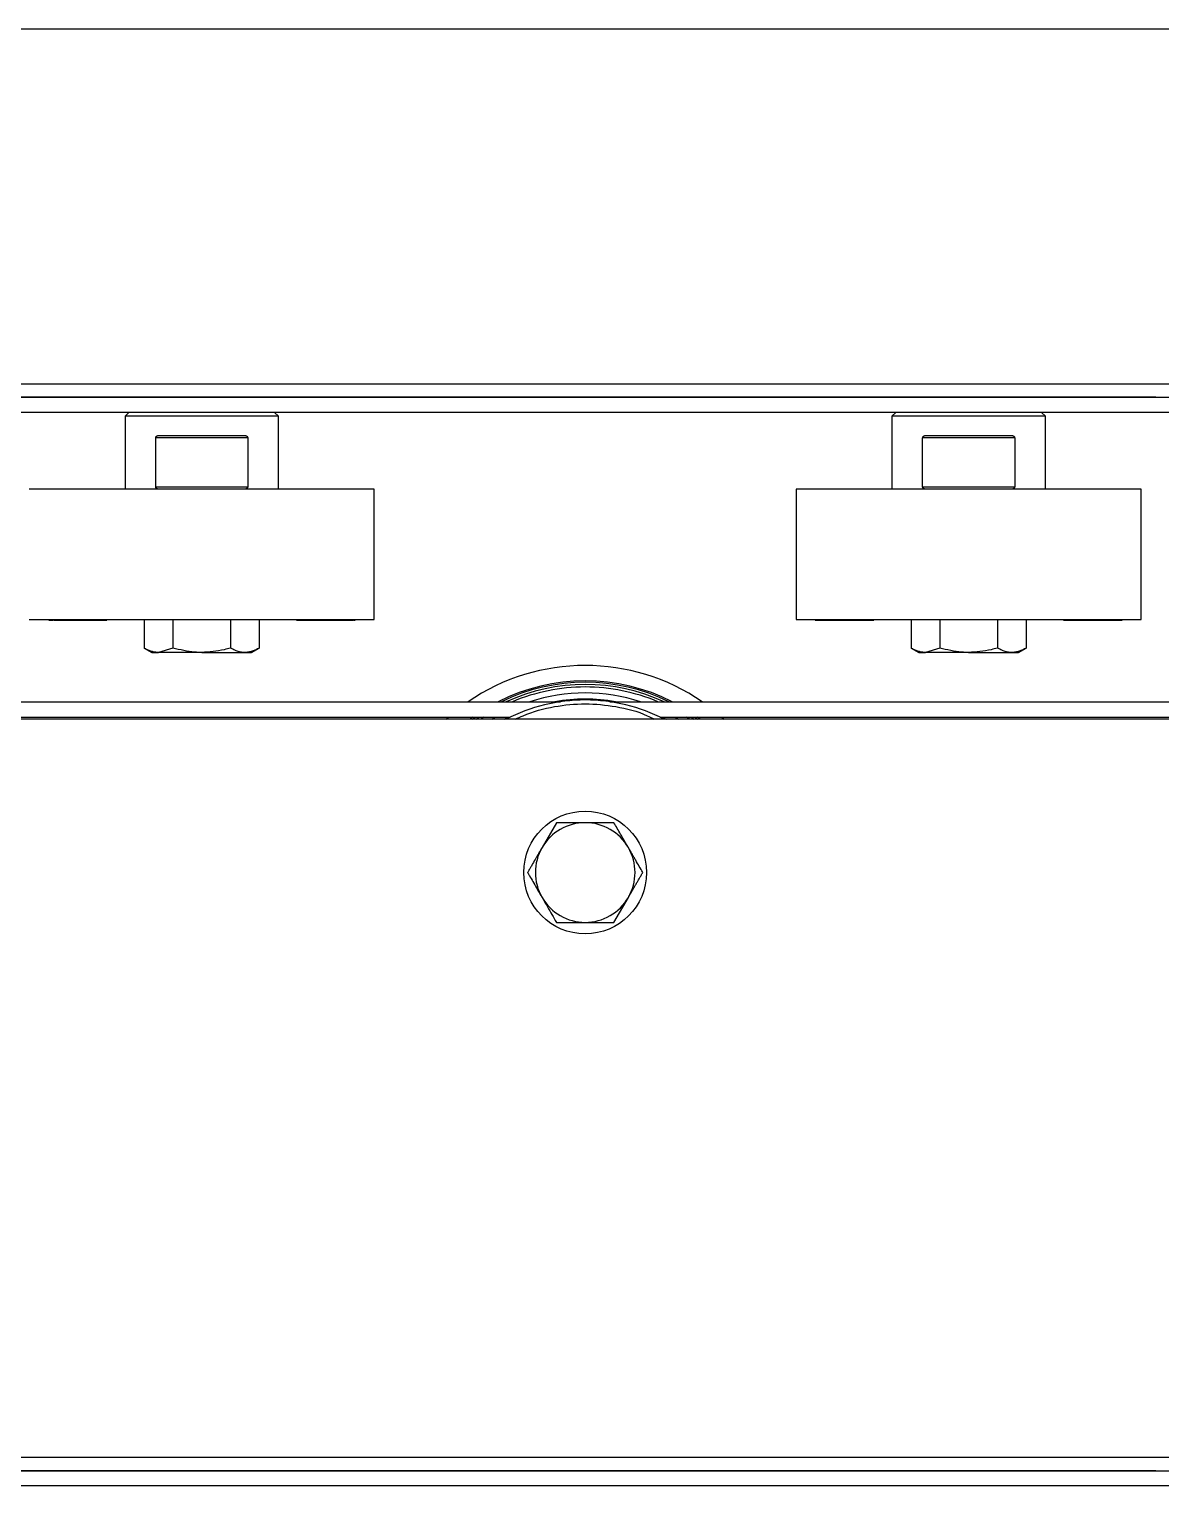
# Model space of a CAD drawing. Header units: millimetres. Extents: x 15 to 415, y 5 to 292.
# Drawn here: x 278.28 to 285.66, y 118.09 to 127.59 of the extents above; entities that cross this region are included whole.
import ezdxf

# ---------------------------------------------------------------- set-up
doc = ezdxf.new("R2010")
doc.units = ezdxf.units.MM
doc.linetypes.add('CENTERX2', pattern=[20.32, 12.7, -2.54, 2.54, -2.54])

msp = doc.modelspace()

# ---------------------------------------------------------------- linework, layer by layer
at = {"color": 7, "linetype": 'Continuous', "lineweight": 25}
for p, q in [((314.90737, 127.58944), (268.90737, 127.58944)), ((314.90737, 125.08944), (268.90737, 125.08944)), ((278.93237, 125.08944), (278.90737, 125.06444)), ((278.90737, 125.06444), (278.90737, 124.58944)), ((279.40737, 125.06444), (278.90737, 125.06444)), ((279.90737, 125.06444), (279.40737, 125.06444)), ((279.90737, 125.06444), (279.88237, 125.08944)), ((279.90737, 124.58944), (279.90737, 125.06444)), ((283.93237, 125.08944), (283.90737, 125.06444)), ((283.90737, 125.06444), (283.90737, 124.58944)), ((284.40737, 125.06444), (283.90737, 125.06444)), ((284.90737, 125.06444), (284.40737, 125.06444)), ((284.90737, 125.06444), (284.88237, 125.08944)), ((284.90737, 124.58944), (284.90737, 125.06444)), ((279.12848, 124.93944), (279.68625, 124.93944)), ((284.12848, 124.93944), (284.68625, 124.93944)), ((279.10737, 124.60444), (279.10737, 124.92444)), ((279.70737, 124.92444), (279.10737, 124.92444)), ((279.70737, 124.92444), (279.70737, 124.60444)), ((284.10737, 124.60444), (284.10737, 124.92444)), ((284.70737, 124.92444), (284.10737, 124.92444)), ((284.70737, 124.92444), (284.70737, 124.60444)), ((279.6002, 124.58944), (278.28237, 124.58944)), ((279.10737, 124.60444), (279.70737, 124.60444)), ((280.53237, 124.58944), (279.6002, 124.58944)), ((280.53237, 123.73944), (280.53237, 124.58944)), ((283.28237, 124.58944), (283.28237, 123.73944)), ((284.6002, 124.58944), (283.28237, 124.58944)), ((284.10737, 124.60444), (284.70737, 124.60444)), ((285.53237, 124.58944), (284.6002, 124.58944)), ((285.53237, 123.73944), (285.53237, 124.58944)), ((278.28237, 123.73944), (279.6002, 123.73944)), ((278.40758, 123.73944), (278.40758, 123.73444)), ((278.40801, 123.73444), (278.40801, 123.73944)), ((278.40801, 123.73444), (278.40872, 123.73444)), ((278.40918, 123.73944), (278.40918, 123.73444)), ((278.4107, 123.73444), (278.4107, 123.73944)), ((278.41693, 123.73444), (278.43462, 123.73444)), ((278.44106, 123.73444), (278.442, 123.73444)), ((278.442, 123.73444), (278.442, 123.73944)), ((278.442, 123.73444), (278.45236, 123.73444)), ((278.45236, 123.73444), (278.45236, 123.73944)), ((278.45236, 123.73444), (278.47266, 123.73444)), ((278.47266, 123.73444), (278.47266, 123.73944)), ((278.47266, 123.73444), (278.48851, 123.73444)), ((278.48857, 123.73444), (278.48857, 123.73944)), ((278.48857, 123.73444), (278.48974, 123.73444)), ((278.48974, 123.73944), (278.48974, 123.73444)), ((278.48974, 123.73444), (278.49985, 123.73444)), ((278.49985, 123.73444), (278.49985, 123.73944)), ((278.51868, 123.73444), (278.51868, 123.73944)), ((278.51868, 123.73444), (278.52386, 123.73444)), ((278.52386, 123.73444), (278.52386, 123.73944)), ((278.52386, 123.73444), (278.53686, 123.73444)), ((278.53891, 123.73444), (278.53891, 123.73944)), ((278.53891, 123.73444), (278.54579, 123.73444)), ((278.54579, 123.73444), (278.54579, 123.73944)), ((278.54579, 123.73444), (278.54771, 123.73444)), ((278.55975, 123.73444), (278.55975, 123.73944)), ((278.55975, 123.73444), (278.56661, 123.73444)), ((278.56661, 123.73444), (278.56661, 123.73944)), ((278.58043, 123.73444), (278.58043, 123.73944)), ((278.58043, 123.73444), (278.58302, 123.73444)), ((278.58343, 123.73444), (278.58343, 123.73944)), ((278.58343, 123.73444), (278.60729, 123.73444)), ((278.60729, 123.73444), (278.60729, 123.73944)), ((278.60936, 123.73944), (278.60936, 123.73444)), ((278.62928, 123.73444), (278.62928, 123.73944)), ((278.63209, 123.73444), (278.63209, 123.73944)), ((278.63209, 123.73444), (278.63473, 123.73444)), ((278.64054, 123.73444), (278.64054, 123.73944)), ((278.64054, 123.73444), (278.65669, 123.73444)), ((278.65669, 123.73444), (278.65669, 123.73944)), ((278.67848, 123.73444), (278.67848, 123.73944)), ((278.68132, 123.73444), (278.68132, 123.73944)), ((278.68132, 123.73444), (278.68276, 123.73444)), ((278.68276, 123.73444), (278.68276, 123.73944)), ((278.68276, 123.73444), (278.69587, 123.73444)), ((278.69587, 123.73444), (278.69587, 123.73944)), ((278.69587, 123.73444), (278.71271, 123.73444)), ((278.71271, 123.73444), (278.71271, 123.73944)), ((278.71271, 123.73444), (278.72573, 123.73444)), ((278.72573, 123.73444), (278.72573, 123.73944)), ((278.72573, 123.73444), (278.78292, 123.73444)), ((278.78292, 123.73444), (278.78292, 123.73944)), ((278.78533, 123.73444), (278.78533, 123.73944)), ((279.03209, 123.73944), (279.03209, 123.55347)), ((279.21973, 123.73944), (279.21973, 123.55347)), ((279.595, 123.73944), (279.595, 123.55347)), ((279.6002, 123.73944), (280.53237, 123.73944)), ((279.78264, 123.73944), (279.78264, 123.55347)), ((280.02761, 123.73444), (280.02761, 123.73944)), ((280.03, 123.73444), (280.03, 123.73944)), ((280.03, 123.73444), (280.06065, 123.73444)), ((280.06065, 123.73944), (280.06065, 123.73444)), ((280.06065, 123.73444), (280.07382, 123.73444)), ((280.07382, 123.73444), (280.07382, 123.73944)), ((280.08413, 123.73444), (280.08413, 123.73944)), ((280.08992, 123.73444), (280.08992, 123.73944)), ((280.08992, 123.73444), (280.10156, 123.73444)), ((280.10156, 123.73444), (280.10156, 123.73944)), ((280.10156, 123.73444), (280.11635, 123.73444)), ((280.11635, 123.73444), (280.11635, 123.73944)), ((280.11635, 123.73444), (280.128, 123.73444)), ((280.128, 123.73944), (280.128, 123.73444)), ((280.128, 123.73444), (280.14168, 123.73444)), ((280.14587, 123.73444), (280.14587, 123.73944)), ((280.14587, 123.73444), (280.16031, 123.73444)), ((280.16031, 123.73444), (280.16031, 123.73944)), ((280.17571, 123.73444), (280.17571, 123.73944)), ((280.17571, 123.73444), (280.18465, 123.73444)), ((280.18465, 123.73444), (280.18465, 123.73944)), ((280.18465, 123.73444), (280.19327, 123.73444)), ((280.19327, 123.73444), (280.19327, 123.73944)), ((280.19327, 123.73444), (280.20222, 123.73444)), ((280.20222, 123.73444), (280.20222, 123.73944)), ((280.20222, 123.73444), (280.21086, 123.73444)), ((280.21086, 123.73444), (280.21086, 123.73944)), ((280.21086, 123.73444), (280.21978, 123.73444)), ((280.21978, 123.73444), (280.21978, 123.73944)), ((280.21978, 123.73444), (280.22927, 123.73444)), ((280.22927, 123.73444), (280.22927, 123.73944)), ((280.22927, 123.73444), (280.23689, 123.73444)), ((280.23689, 123.73444), (280.23689, 123.73944)), ((280.23689, 123.73444), (280.24032, 123.73444)), ((280.24032, 123.73444), (280.24032, 123.73944)), ((280.24032, 123.73444), (280.24628, 123.73444)), ((280.25788, 123.73444), (280.26282, 123.73444)), ((280.26174, 123.73444), (280.26174, 123.73944)), ((280.28058, 123.73444), (280.28658, 123.73444)), ((280.28898, 123.73944), (280.28898, 123.73444)), ((280.28908, 123.73444), (280.28908, 123.73944)), ((280.28908, 123.73444), (280.32815, 123.73444)), ((280.32815, 123.73444), (280.32815, 123.73944)), ((280.33893, 123.73944), (280.33893, 123.73444)), ((280.33893, 123.73444), (280.36562, 123.73444)), ((280.36562, 123.73444), (280.36562, 123.73944)), ((280.36687, 123.73444), (280.37695, 123.73444)), ((280.37695, 123.73444), (280.37695, 123.73944)), ((280.37695, 123.73444), (280.38741, 123.73444)), ((280.38741, 123.73444), (280.38741, 123.73944)), ((280.39057, 123.73444), (280.39502, 123.73444)), ((280.39502, 123.73944), (280.39502, 123.73444)), ((280.3978, 123.73444), (280.3978, 123.73944)), ((280.39803, 123.73444), (280.4, 123.73444)), ((280.4, 123.73944), (280.4, 123.73444)), ((280.4021, 123.73444), (280.4021, 123.73944)), ((280.40302, 123.73444), (280.40716, 123.73444)), ((280.40716, 123.73944), (280.40716, 123.73444)), ((283.28237, 123.73944), (284.6002, 123.73944)), ((283.40758, 123.73944), (283.40758, 123.73444)), ((283.40801, 123.73444), (283.40801, 123.73944)), ((283.40801, 123.73444), (283.40872, 123.73444)), ((283.40918, 123.73944), (283.40918, 123.73444)), ((283.4107, 123.73444), (283.4107, 123.73944)), ((283.41693, 123.73444), (283.43462, 123.73444)), ((283.44106, 123.73444), (283.442, 123.73444)), ((283.442, 123.73444), (283.442, 123.73944)), ((283.442, 123.73444), (283.45236, 123.73444)), ((283.45236, 123.73444), (283.45236, 123.73944)), ((283.45236, 123.73444), (283.47266, 123.73444)), ((283.47266, 123.73444), (283.47266, 123.73944)), ((283.47266, 123.73444), (283.48851, 123.73444)), ((283.48857, 123.73444), (283.48857, 123.73944)), ((283.48857, 123.73444), (283.48974, 123.73444)), ((283.48974, 123.73944), (283.48974, 123.73444)), ((283.48974, 123.73444), (283.49985, 123.73444)), ((283.49985, 123.73444), (283.49985, 123.73944)), ((283.51868, 123.73444), (283.51868, 123.73944)), ((283.51868, 123.73444), (283.52386, 123.73444)), ((283.52386, 123.73444), (283.52386, 123.73944)), ((283.52386, 123.73444), (283.53686, 123.73444)), ((283.53891, 123.73444), (283.53891, 123.73944)), ((283.53891, 123.73444), (283.54579, 123.73444)), ((283.54579, 123.73444), (283.54579, 123.73944)), ((283.54579, 123.73444), (283.54771, 123.73444)), ((283.55975, 123.73444), (283.55975, 123.73944)), ((283.55975, 123.73444), (283.56661, 123.73444)), ((283.56661, 123.73444), (283.56661, 123.73944)), ((283.58043, 123.73444), (283.58043, 123.73944)), ((283.58043, 123.73444), (283.58302, 123.73444)), ((283.58343, 123.73444), (283.58343, 123.73944)), ((283.58343, 123.73444), (283.60729, 123.73444)), ((283.60729, 123.73444), (283.60729, 123.73944)), ((283.60936, 123.73944), (283.60936, 123.73444)), ((283.62928, 123.73444), (283.62928, 123.73944)), ((283.63209, 123.73444), (283.63209, 123.73944)), ((283.63209, 123.73444), (283.63473, 123.73444)), ((283.64054, 123.73444), (283.64054, 123.73944)), ((283.64054, 123.73444), (283.65669, 123.73444)), ((283.65669, 123.73444), (283.65669, 123.73944)), ((283.67848, 123.73444), (283.67848, 123.73944)), ((283.68132, 123.73444), (283.68132, 123.73944)), ((283.68132, 123.73444), (283.68276, 123.73444)), ((283.68276, 123.73444), (283.68276, 123.73944)), ((283.68276, 123.73444), (283.69587, 123.73444)), ((283.69587, 123.73444), (283.69587, 123.73944)), ((283.69587, 123.73444), (283.71271, 123.73444)), ((283.71271, 123.73444), (283.71271, 123.73944)), ((283.71271, 123.73444), (283.72573, 123.73444)), ((283.72573, 123.73444), (283.72573, 123.73944)), ((283.72573, 123.73444), (283.78292, 123.73444)), ((283.78292, 123.73444), (283.78292, 123.73944)), ((283.78533, 123.73444), (283.78533, 123.73944)), ((284.03209, 123.73944), (284.03209, 123.55347)), ((284.21973, 123.73944), (284.21973, 123.55347)), ((284.595, 123.73944), (284.595, 123.55347)), ((284.6002, 123.73944), (285.53237, 123.73944)), ((284.78264, 123.73944), (284.78264, 123.55347)), ((285.02761, 123.73444), (285.02761, 123.73944)), ((285.03, 123.73444), (285.03, 123.73944)), ((285.03, 123.73444), (285.06065, 123.73444)), ((285.06065, 123.73944), (285.06065, 123.73444)), ((285.06065, 123.73444), (285.07382, 123.73444)), ((285.07382, 123.73444), (285.07382, 123.73944)), ((285.08413, 123.73444), (285.08413, 123.73944)), ((285.08992, 123.73444), (285.08992, 123.73944)), ((285.08992, 123.73444), (285.10156, 123.73444)), ((285.10156, 123.73444), (285.10156, 123.73944)), ((285.10156, 123.73444), (285.11635, 123.73444)), ((285.11635, 123.73444), (285.11635, 123.73944)), ((285.11635, 123.73444), (285.128, 123.73444)), ((285.128, 123.73944), (285.128, 123.73444)), ((285.128, 123.73444), (285.14168, 123.73444)), ((285.14587, 123.73444), (285.14587, 123.73944)), ((285.14587, 123.73444), (285.16031, 123.73444)), ((285.16031, 123.73444), (285.16031, 123.73944)), ((285.17571, 123.73444), (285.17571, 123.73944)), ((285.17571, 123.73444), (285.18465, 123.73444)), ((285.18465, 123.73444), (285.18465, 123.73944)), ((285.18465, 123.73444), (285.19327, 123.73444)), ((285.19327, 123.73444), (285.19327, 123.73944)), ((285.19327, 123.73444), (285.20222, 123.73444)), ((285.20222, 123.73444), (285.20222, 123.73944)), ((285.20222, 123.73444), (285.21086, 123.73444)), ((285.21086, 123.73444), (285.21086, 123.73944)), ((285.21086, 123.73444), (285.21978, 123.73444)), ((285.21978, 123.73444), (285.21978, 123.73944)), ((285.21978, 123.73444), (285.22927, 123.73444)), ((285.22927, 123.73444), (285.22927, 123.73944)), ((285.22927, 123.73444), (285.23689, 123.73444)), ((285.23689, 123.73444), (285.23689, 123.73944)), ((285.23689, 123.73444), (285.24032, 123.73444)), ((285.24032, 123.73444), (285.24032, 123.73944)), ((285.24032, 123.73444), (285.24628, 123.73444)), ((285.25788, 123.73444), (285.26282, 123.73444)), ((285.26174, 123.73444), (285.26174, 123.73944)), ((285.28058, 123.73444), (285.28658, 123.73444)), ((285.28898, 123.73944), (285.28898, 123.73444)), ((285.28908, 123.73444), (285.28908, 123.73944)), ((285.28908, 123.73444), (285.32815, 123.73444)), ((285.32815, 123.73444), (285.32815, 123.73944)), ((285.33893, 123.73944), (285.33893, 123.73444)), ((285.33893, 123.73444), (285.36562, 123.73444)), ((285.36562, 123.73444), (285.36562, 123.73944)), ((285.36687, 123.73444), (285.37695, 123.73444)), ((285.37695, 123.73444), (285.37695, 123.73944)), ((285.37695, 123.73444), (285.38741, 123.73444)), ((285.38741, 123.73444), (285.38741, 123.73944)), ((285.39057, 123.73444), (285.39502, 123.73444)), ((285.39502, 123.73944), (285.39502, 123.73444)), ((285.3978, 123.73444), (285.3978, 123.73944)), ((285.39803, 123.73444), (285.4, 123.73444)), ((285.4, 123.73944), (285.4, 123.73444)), ((285.4021, 123.73444), (285.4021, 123.73944)), ((285.40302, 123.73444), (285.40716, 123.73444)), ((285.40716, 123.73944), (285.40716, 123.73444)), ((279.03209, 123.55347), (279.08237, 123.52444)), ((279.08237, 123.52444), (279.12591, 123.52444)), ((279.21973, 123.55347), (279.12591, 123.52444)), ((279.40737, 123.52444), (279.12591, 123.52444)), ((279.40737, 123.52444), (279.68882, 123.52444)), ((279.68882, 123.52444), (279.73237, 123.52444)), ((279.73237, 123.52444), (279.78264, 123.55347)), ((284.03209, 123.55347), (284.08237, 123.52444)), ((284.08237, 123.52444), (284.12591, 123.52444)), ((284.21973, 123.55347), (284.12591, 123.52444)), ((284.40737, 123.52444), (284.12591, 123.52444)), ((284.40737, 123.52444), (284.68882, 123.52444)), ((284.68882, 123.52444), (284.73237, 123.52444)), ((284.73237, 123.52444), (284.78264, 123.55347)), ((272.06781, 123.20294), (281.74692, 123.20294)), ((282.06781, 123.20294), (291.74692, 123.20294)), ((314.90737, 123.08944), (268.90737, 123.08944)), ((272.39567, 123.10294), (281.41906, 123.10294)), ((281.00045, 123.08944), (281.01556, 123.10294)), ((281.17571, 123.10294), (281.15737, 123.08944)), ((281.19725, 123.08944), (281.21665, 123.10294)), ((281.24637, 123.10294), (281.22612, 123.08944)), ((282.39567, 123.10294), (291.41906, 123.10294)), ((282.58861, 123.08944), (282.56836, 123.10294)), ((282.59808, 123.10294), (282.61748, 123.08944)), ((282.65737, 123.08944), (282.63902, 123.10294)), ((282.79917, 123.10294), (282.81428, 123.08944)), ((281.71973, 122.41444), (281.62591, 122.25194)), ((282.095, 121.76444), (282.18882, 121.92694)), ((314.5942, 118.08944), (269.22054, 118.08944))]:
    msp.add_line(p, q, dxfattribs=at)
at = {"color": 8, "linetype": 'Continuous', "lineweight": 25}
for p, q in [((268.90737, 125.27627), (314.90737, 125.27627)), ((281.17366, 123.08944), (281.19243, 123.10294)), ((281.29868, 123.08944), (281.32143, 123.10294)), ((281.37941, 123.08944), (281.40581, 123.10294)), ((282.40892, 123.10294), (282.43532, 123.08944)), ((282.4933, 123.10294), (282.51605, 123.08944)), ((282.62231, 123.10294), (282.64107, 123.08944)), ((268.90737, 118.27627), (314.90737, 118.27627))]:
    msp.add_line(p, q, dxfattribs=at)
at = {"color": 7, "linetype": 'CENTERX2'}
for p, q in [((366.90737, 125.18844), (216.90737, 125.18844)), ((216.90737, 125.18844), (366.90737, 125.18844)), ((216.90737, 118.18844), (366.90737, 118.18844)), ((366.90737, 118.18844), (216.90737, 118.18844))]:
    msp.add_line(p, q, dxfattribs=at)
at = {"color": 7, "linetype": 'Continuous', "lineweight": 25}
msp.add_circle((281.90737, 122.08944), 0.4, dxfattribs=at)
for radius, start, end in [(1.35, 55.569721, 124.430279), (1.25, 62.973947, 117.026053), (1.22649, 65.213844, 114.786156), (1.21, 90, 113.037645), (1.21, 66.962355, 90), (1.125, 90, 117.266044), (1.125, 62.733956, 90), (0.325, 90, 150), (0.325, 30, 90), (0.325, 150, 210), (0.325, 330, 30), (0.325, 210, 270), (0.325, 270, 330)]:
    msp.add_arc((281.90737, 122.08944), radius, start, end, dxfattribs=at)
at = {"color": 8, "linetype": 'Continuous', "lineweight": 25}
for radius, start, end in [(1.24029, 63.866951, 116.133049), (1.17068, 72.018173, 107.981827), (1.13081, 79.961409, 100.038591)]:
    msp.add_arc((281.90737, 122.08944), radius, start, end, dxfattribs=at)
at = {"color": 7, "linetype": 'Continuous', "lineweight": 25}
for points, knots in [([(279.10737, 124.92444), (279.10749, 124.92566), (279.10772, 124.92809), (279.10966, 124.93174), (279.11251, 124.93466), (279.11605, 124.93684), (279.11979, 124.93831), (279.12396, 124.93927), (279.12697, 124.93938), (279.12848, 124.93944)], [0, 0, 0, 0, 0.1111644, 0.2215578, 0.3911796, 0.5273291, 0.6670699, 0.832159, 1, 1, 1, 1]), ([(279.68625, 124.93944), (279.68832, 124.93933), (279.69254, 124.93911), (279.69812, 124.93725), (279.70209, 124.93473), (279.70451, 124.93227), (279.70611, 124.92991), (279.70718, 124.92721), (279.70731, 124.92526), (279.70737, 124.92444)], [0, 0, 0, 0, 0.22945028, 0.46668496, 0.64308859, 0.73102505, 0.82178257, 0.92494901, 1, 1, 1, 1]), ([(284.10737, 124.92444), (284.10749, 124.92566), (284.10772, 124.92809), (284.10966, 124.93174), (284.11251, 124.93466), (284.11605, 124.93684), (284.11979, 124.93831), (284.12396, 124.93927), (284.12697, 124.93938), (284.12848, 124.93944)], [0, 0, 0, 0, 0.1111644, 0.2215578, 0.3911796, 0.5273291, 0.6670699, 0.832159, 1, 1, 1, 1]), ([(284.68625, 124.93944), (284.68832, 124.93933), (284.69254, 124.93911), (284.69812, 124.93725), (284.70209, 124.93473), (284.70451, 124.93227), (284.70611, 124.92991), (284.70718, 124.92721), (284.70731, 124.92526), (284.70737, 124.92444)], [0, 0, 0, 0, 0.22945028, 0.46668496, 0.64308859, 0.73102505, 0.82178257, 0.92494901, 1, 1, 1, 1]), ([(279.12848, 124.58944), (279.12641, 124.58956), (279.1222, 124.58978), (279.11662, 124.59164), (279.11264, 124.59416), (279.11022, 124.59662), (279.10862, 124.59898), (279.10755, 124.60168), (279.10742, 124.60362), (279.10737, 124.60444)], [0, 0, 0, 0, 0.2294503, 0.466685, 0.6430886, 0.7310251, 0.8217826, 0.924949, 1, 1, 1, 1]), ([(279.70737, 124.60444), (279.70725, 124.60323), (279.70701, 124.6008), (279.70508, 124.59714), (279.70222, 124.59423), (279.69868, 124.59205), (279.69494, 124.59058), (279.69077, 124.58962), (279.68776, 124.5895), (279.68625, 124.58944)], [0, 0, 0, 0, 0.11116437, 0.22155782, 0.39117964, 0.52732907, 0.66706995, 0.83215896, 1, 1, 1, 1]), ([(284.12848, 124.58944), (284.12641, 124.58956), (284.1222, 124.58978), (284.11662, 124.59164), (284.11264, 124.59416), (284.11022, 124.59662), (284.10862, 124.59898), (284.10755, 124.60168), (284.10742, 124.60362), (284.10737, 124.60444)], [0, 0, 0, 0, 0.2294503, 0.466685, 0.6430886, 0.7310251, 0.8217826, 0.924949, 1, 1, 1, 1]), ([(284.70737, 124.60444), (284.70725, 124.60323), (284.70701, 124.6008), (284.70508, 124.59714), (284.70222, 124.59423), (284.69868, 124.59205), (284.69494, 124.59058), (284.69077, 124.58962), (284.68776, 124.5895), (284.68625, 124.58944)], [0, 0, 0, 0, 0.11116437, 0.22155782, 0.39117964, 0.52732907, 0.66706995, 0.83215896, 1, 1, 1, 1]), ([(278.40758, 123.73444), (278.40762, 123.73444), (278.4077, 123.73444), (278.40782, 123.73444), (278.40794, 123.73444), (278.40801, 123.73444)], [0, 0, 0, 0, 0.2504993, 0.5009327, 1, 1, 1, 1]), ([(278.4107, 123.73444), (278.41403, 123.73444), (278.42068, 123.73444), (278.42943, 123.73444), (278.43486, 123.73444), (278.43697, 123.73444)], [0, 0, 0, 0, 0.3799906, 0.759627, 1, 1, 1, 1]), ([(278.44037, 123.73444), (278.44034, 123.73444), (278.44028, 123.73444), (278.44052, 123.73444), (278.44077, 123.73444), (278.44111, 123.73444), (278.44153, 123.73444), (278.44184, 123.73444), (278.442, 123.73444)], [0, 0, 0, 0, 0.2732748, 0.4210932, 0.5652183, 0.7096569, 0.8547775, 1, 1, 1, 1]), ([(278.48881, 123.73444), (278.48872, 123.73444), (278.48855, 123.73444), (278.48847, 123.73444), (278.48851, 123.73444), (278.48872, 123.73444), (278.48908, 123.73444), (278.48949, 123.73444), (278.48974, 123.73444)], [0, 0, 0, 0, 0.15219733, 0.30538071, 0.45997636, 0.61886819, 0.77897902, 1, 1, 1, 1]), ([(278.49985, 123.73444), (278.50085, 123.73444), (278.50278, 123.73444), (278.50797, 123.73444), (278.51191, 123.73444), (278.51398, 123.73444), (278.51416, 123.73444)], [0, 0, 0, 0, 0.3444248, 0.6699565, 0.9720214, 1, 1, 1, 1]), ([(278.51635, 123.73444), (278.51634, 123.73444), (278.51625, 123.73444), (278.51629, 123.73444), (278.51647, 123.73444), (278.51677, 123.73444), (278.51726, 123.73444), (278.51791, 123.73444), (278.51843, 123.73444), (278.51868, 123.73444)], [0, 0, 0, 0, 0.0165306, 0.2168215, 0.3182892, 0.4861605, 0.6552294, 0.8272933, 1, 1, 1, 1]), ([(278.53675, 123.73444), (278.5368, 123.73444), (278.5369, 123.73444), (278.53827, 123.73444), (278.53891, 123.73444)], [0, 0, 0, 0, 0.5265603, 1, 1, 1, 1]), ([(278.54579, 123.73444), (278.54665, 123.73444), (278.54839, 123.73444), (278.55166, 123.73444), (278.55435, 123.73444), (278.55546, 123.73444)], [0, 0, 0, 0, 0.3686168, 0.7397263, 1, 1, 1, 1]), ([(278.55692, 123.73444), (278.55692, 123.73444), (278.5569, 123.73444), (278.55835, 123.73444), (278.55957, 123.73444), (278.55975, 123.73444)], [0, 0, 0, 0, 0.15876781, 0.87607023, 1, 1, 1, 1]), ([(278.56661, 123.73444), (278.56805, 123.73444), (278.5705, 123.73444), (278.57579, 123.73444), (278.57899, 123.73444), (278.58043, 123.73444)], [0, 0, 0, 0, 0.4395919, 0.7480478, 1, 1, 1, 1]), ([(278.60729, 123.73444), (278.60745, 123.73444), (278.60776, 123.73444), (278.60842, 123.73444), (278.60898, 123.73444), (278.60936, 123.73444)], [0, 0, 0, 0, 0.2503486, 0.5007655, 1, 1, 1, 1]), ([(278.60936, 123.73444), (278.61103, 123.73444), (278.61384, 123.73444), (278.61913, 123.73444), (278.6243, 123.73444), (278.62754, 123.73444), (278.62928, 123.73444)], [0, 0, 0, 0, 0.3185725, 0.5340537, 0.7502024, 1, 1, 1, 1]), ([(278.62928, 123.73444), (278.62953, 123.73444), (278.63003, 123.73444), (278.63094, 123.73444), (278.63163, 123.73444), (278.63209, 123.73444)], [0, 0, 0, 0, 0.2508246, 0.5019651, 1, 1, 1, 1]), ([(278.636, 123.73444), (278.63606, 123.73444), (278.6362, 123.73444), (278.6382, 123.73444), (278.63995, 123.73444), (278.64054, 123.73444)], [0, 0, 0, 0, 0.2917, 0.7625484, 1, 1, 1, 1]), ([(278.65669, 123.73444), (278.65831, 123.73444), (278.66101, 123.73444), (278.6662, 123.73444), (278.67138, 123.73444), (278.67552, 123.73444), (278.67784, 123.73444), (278.67848, 123.73444)], [0, 0, 0, 0, 0.2915622, 0.484496, 0.6781187, 0.91156, 1, 1, 1, 1]), ([(278.67848, 123.73444), (278.67872, 123.73444), (278.67921, 123.73444), (278.68017, 123.73444), (278.68086, 123.73444), (278.68132, 123.73444)], [0, 0, 0, 0, 0.2501891, 0.5004098, 1, 1, 1, 1]), ([(278.78292, 123.73444), (278.78313, 123.73444), (278.78357, 123.73444), (278.7844, 123.73444), (278.78496, 123.73444), (278.78533, 123.73444)], [0, 0, 0, 0, 0.2503693, 0.5007819, 1, 1, 1, 1]), ([(278.78533, 123.73444), (278.78714, 123.73444), (278.78952, 123.73444), (278.78962, 123.73444), (278.78964, 123.73444)], [0, 0, 0, 0, 0.7560725, 1, 1, 1, 1]), ([(280.02509, 123.73444), (280.02501, 123.73444), (280.02473, 123.73444), (280.02586, 123.73444), (280.02714, 123.73444), (280.02761, 123.73444)], [0, 0, 0, 0, 0.2131414, 0.7166135, 1, 1, 1, 1]), ([(280.02761, 123.73444), (280.02779, 123.73444), (280.02814, 123.73444), (280.02891, 123.73444), (280.02956, 123.73444), (280.03, 123.73444)], [0, 0, 0, 0, 0.250459, 0.5010127, 1, 1, 1, 1]), ([(280.0748, 123.73444), (280.075, 123.73444), (280.07667, 123.73444), (280.08, 123.73444), (280.08288, 123.73444), (280.08413, 123.73444)], [0, 0, 0, 0, 0.07067621, 0.59539733, 1, 1, 1, 1]), ([(280.08413, 123.73444), (280.08554, 123.73444), (280.08737, 123.73444), (280.08889, 123.73444), (280.08923, 123.73444)], [0, 0, 0, 0, 0.77627831, 1, 1, 1, 1]), ([(280.14289, 123.73444), (280.14293, 123.73444), (280.143, 123.73444), (280.14487, 123.73444), (280.14587, 123.73444)], [0, 0, 0, 0, 0.4666999, 1, 1, 1, 1]), ([(280.16031, 123.73444), (280.16244, 123.73444), (280.16558, 123.73444), (280.17176, 123.73444), (280.17686, 123.73444), (280.18006, 123.73444), (280.18175, 123.73444)], [0, 0, 0, 0, 0.4046167, 0.5953422, 0.786525, 1, 1, 1, 1]), ([(280.24792, 123.73444), (280.24817, 123.73444), (280.24885, 123.73444), (280.25237, 123.73444), (280.25715, 123.73444), (280.26059, 123.73444), (280.26174, 123.73444)], [0, 0, 0, 0, 0.1804436, 0.4996936, 0.8332207, 1, 1, 1, 1]), ([(280.26174, 123.73444), (280.26246, 123.73444), (280.26389, 123.73444), (280.26612, 123.73444), (280.26842, 123.73444), (280.27059, 123.73444), (280.27259, 123.73444), (280.27442, 123.73444), (280.27622, 123.73444), (280.27796, 123.73444), (280.27962, 123.73444), (280.2812, 123.73444), (280.28271, 123.73444), (280.28408, 123.73444), (280.28533, 123.73444), (280.28643, 123.73444), (280.28739, 123.73444), (280.28826, 123.73444), (280.28873, 123.73444), (280.28898, 123.73444)], [0, 0, 0, 0, 0.0662888, 0.1329918, 0.2015624, 0.2711074, 0.3258475, 0.3810195, 0.4375286, 0.4944298, 0.5491548, 0.6042262, 0.6605867, 0.717436, 0.7709378, 0.8249145, 0.880367, 0.9362769, 1, 1, 1, 1]), ([(280.27098, 123.73444), (280.27096, 123.73444), (280.27089, 123.73444), (280.27096, 123.73444), (280.27108, 123.73444), (280.27136, 123.73444), (280.2717, 123.73444), (280.27202, 123.73444), (280.27213, 123.73444)], [0, 0, 0, 0, 0.09795091, 0.2787516, 0.46031045, 0.59478195, 0.86465331, 1, 1, 1, 1]), ([(280.32815, 123.73444), (280.32845, 123.73444), (280.32904, 123.73444), (280.32996, 123.73444), (280.33091, 123.73444), (280.33181, 123.73444), (280.33265, 123.73444), (280.33343, 123.73444), (280.3342, 123.73444), (280.33492, 123.73444), (280.33559, 123.73444), (280.33621, 123.73444), (280.33679, 123.73444), (280.33731, 123.73444), (280.33776, 123.73444), (280.33815, 123.73444), (280.33848, 123.73444), (280.33873, 123.73444), (280.33887, 123.73444), (280.33893, 123.73444)], [0, 0, 0, 0, 0.0690748, 0.138365, 0.2094942, 0.2818356, 0.3413406, 0.4013698, 0.4628984, 0.5249052, 0.5807287, 0.6369515, 0.6945555, 0.7526961, 0.8045616, 0.8568877, 0.9105852, 0.9646192, 1, 1, 1, 1]), ([(280.38881, 123.73444), (280.38922, 123.73444), (280.39122, 123.73444), (280.39321, 123.73444), (280.39479, 123.73444)], [0, 0, 0, 0, 0.208786, 1, 1, 1, 1]), ([(280.3978, 123.73444), (280.39757, 123.73444), (280.3971, 123.73444), (280.3964, 123.73444), (280.39571, 123.73444), (280.39525, 123.73444), (280.39502, 123.73444)], [0, 0, 0, 0, 0.2506984, 0.5012854, 0.7506427, 1, 1, 1, 1]), ([(280.4, 123.73444), (280.40018, 123.73444), (280.40053, 123.73444), (280.40121, 123.73444), (280.40174, 123.73444), (280.4021, 123.73444)], [0, 0, 0, 0, 0.2506304, 0.5012147, 1, 1, 1, 1]), ([(283.40758, 123.73444), (283.40762, 123.73444), (283.4077, 123.73444), (283.40782, 123.73444), (283.40794, 123.73444), (283.40801, 123.73444)], [0, 0, 0, 0, 0.2504993, 0.5009327, 1, 1, 1, 1]), ([(283.4107, 123.73444), (283.41403, 123.73444), (283.42068, 123.73444), (283.42943, 123.73444), (283.43486, 123.73444), (283.43697, 123.73444)], [0, 0, 0, 0, 0.3799906, 0.759627, 1, 1, 1, 1]), ([(283.44037, 123.73444), (283.44034, 123.73444), (283.44028, 123.73444), (283.44052, 123.73444), (283.44077, 123.73444), (283.44111, 123.73444), (283.44153, 123.73444), (283.44184, 123.73444), (283.442, 123.73444)], [0, 0, 0, 0, 0.2732748, 0.4210932, 0.5652183, 0.7096569, 0.8547775, 1, 1, 1, 1]), ([(283.48881, 123.73444), (283.48872, 123.73444), (283.48855, 123.73444), (283.48847, 123.73444), (283.48851, 123.73444), (283.48872, 123.73444), (283.48908, 123.73444), (283.48949, 123.73444), (283.48974, 123.73444)], [0, 0, 0, 0, 0.1521973, 0.3053807, 0.4599764, 0.6188682, 0.778979, 1, 1, 1, 1]), ([(283.49985, 123.73444), (283.50085, 123.73444), (283.50278, 123.73444), (283.50797, 123.73444), (283.51191, 123.73444), (283.51398, 123.73444), (283.51416, 123.73444)], [0, 0, 0, 0, 0.3444248, 0.6699565, 0.9720214, 1, 1, 1, 1]), ([(283.51635, 123.73444), (283.51634, 123.73444), (283.51625, 123.73444), (283.51629, 123.73444), (283.51647, 123.73444), (283.51677, 123.73444), (283.51726, 123.73444), (283.51791, 123.73444), (283.51843, 123.73444), (283.51868, 123.73444)], [0, 0, 0, 0, 0.0165306, 0.2168215, 0.3182892, 0.4861605, 0.6552294, 0.8272933, 1, 1, 1, 1]), ([(283.53675, 123.73444), (283.5368, 123.73444), (283.5369, 123.73444), (283.53827, 123.73444), (283.53891, 123.73444)], [0, 0, 0, 0, 0.5265603, 1, 1, 1, 1]), ([(283.54579, 123.73444), (283.54665, 123.73444), (283.54839, 123.73444), (283.55166, 123.73444), (283.55435, 123.73444), (283.55546, 123.73444)], [0, 0, 0, 0, 0.3686168, 0.7397263, 1, 1, 1, 1]), ([(283.55692, 123.73444), (283.55692, 123.73444), (283.5569, 123.73444), (283.55835, 123.73444), (283.55957, 123.73444), (283.55975, 123.73444)], [0, 0, 0, 0, 0.1587678, 0.8760702, 1, 1, 1, 1]), ([(283.56661, 123.73444), (283.56805, 123.73444), (283.5705, 123.73444), (283.57579, 123.73444), (283.57899, 123.73444), (283.58043, 123.73444)], [0, 0, 0, 0, 0.43959189, 0.74804775, 1, 1, 1, 1]), ([(283.60729, 123.73444), (283.60745, 123.73444), (283.60776, 123.73444), (283.60842, 123.73444), (283.60898, 123.73444), (283.60936, 123.73444)], [0, 0, 0, 0, 0.2503486, 0.5007655, 1, 1, 1, 1]), ([(283.60936, 123.73444), (283.61103, 123.73444), (283.61384, 123.73444), (283.61913, 123.73444), (283.6243, 123.73444), (283.62754, 123.73444), (283.62928, 123.73444)], [0, 0, 0, 0, 0.3185725, 0.5340537, 0.7502024, 1, 1, 1, 1]), ([(283.62928, 123.73444), (283.62953, 123.73444), (283.63003, 123.73444), (283.63094, 123.73444), (283.63163, 123.73444), (283.63209, 123.73444)], [0, 0, 0, 0, 0.2508246, 0.5019651, 1, 1, 1, 1]), ([(283.636, 123.73444), (283.63606, 123.73444), (283.6362, 123.73444), (283.6382, 123.73444), (283.63995, 123.73444), (283.64054, 123.73444)], [0, 0, 0, 0, 0.2917, 0.7625484, 1, 1, 1, 1]), ([(283.65669, 123.73444), (283.65831, 123.73444), (283.66101, 123.73444), (283.6662, 123.73444), (283.67138, 123.73444), (283.67552, 123.73444), (283.67784, 123.73444), (283.67848, 123.73444)], [0, 0, 0, 0, 0.2915622, 0.484496, 0.6781187, 0.91156, 1, 1, 1, 1]), ([(283.67848, 123.73444), (283.67872, 123.73444), (283.67921, 123.73444), (283.68017, 123.73444), (283.68086, 123.73444), (283.68132, 123.73444)], [0, 0, 0, 0, 0.2501891, 0.5004098, 1, 1, 1, 1]), ([(283.78292, 123.73444), (283.78313, 123.73444), (283.78357, 123.73444), (283.7844, 123.73444), (283.78496, 123.73444), (283.78533, 123.73444)], [0, 0, 0, 0, 0.2503693, 0.5007819, 1, 1, 1, 1]), ([(283.78533, 123.73444), (283.78714, 123.73444), (283.78952, 123.73444), (283.78962, 123.73444), (283.78964, 123.73444)], [0, 0, 0, 0, 0.7560725, 1, 1, 1, 1]), ([(285.02509, 123.73444), (285.02501, 123.73444), (285.02473, 123.73444), (285.02586, 123.73444), (285.02714, 123.73444), (285.02761, 123.73444)], [0, 0, 0, 0, 0.2131414, 0.7166135, 1, 1, 1, 1]), ([(285.02761, 123.73444), (285.02779, 123.73444), (285.02814, 123.73444), (285.02891, 123.73444), (285.02956, 123.73444), (285.03, 123.73444)], [0, 0, 0, 0, 0.250459, 0.5010127, 1, 1, 1, 1]), ([(285.0748, 123.73444), (285.075, 123.73444), (285.07667, 123.73444), (285.08, 123.73444), (285.08288, 123.73444), (285.08413, 123.73444)], [0, 0, 0, 0, 0.0706762, 0.5953973, 1, 1, 1, 1]), ([(285.08413, 123.73444), (285.08554, 123.73444), (285.08737, 123.73444), (285.08889, 123.73444), (285.08923, 123.73444)], [0, 0, 0, 0, 0.77627831, 1, 1, 1, 1]), ([(285.14289, 123.73444), (285.14293, 123.73444), (285.143, 123.73444), (285.14487, 123.73444), (285.14587, 123.73444)], [0, 0, 0, 0, 0.4666999, 1, 1, 1, 1]), ([(285.16031, 123.73444), (285.16244, 123.73444), (285.16558, 123.73444), (285.17176, 123.73444), (285.17686, 123.73444), (285.18006, 123.73444), (285.18175, 123.73444)], [0, 0, 0, 0, 0.4046167, 0.5953422, 0.786525, 1, 1, 1, 1]), ([(285.24792, 123.73444), (285.24817, 123.73444), (285.24885, 123.73444), (285.25237, 123.73444), (285.25715, 123.73444), (285.26059, 123.73444), (285.26174, 123.73444)], [0, 0, 0, 0, 0.18044363, 0.4996936, 0.83322072, 1, 1, 1, 1]), ([(285.26174, 123.73444), (285.26246, 123.73444), (285.26389, 123.73444), (285.26612, 123.73444), (285.26842, 123.73444), (285.27059, 123.73444), (285.27259, 123.73444), (285.27442, 123.73444), (285.27622, 123.73444), (285.27796, 123.73444), (285.27962, 123.73444), (285.2812, 123.73444), (285.28271, 123.73444), (285.28408, 123.73444), (285.28533, 123.73444), (285.28643, 123.73444), (285.28739, 123.73444), (285.28826, 123.73444), (285.28873, 123.73444), (285.28898, 123.73444)], [0, 0, 0, 0, 0.0662888, 0.1329918, 0.2015624, 0.2711074, 0.3258475, 0.3810195, 0.4375286, 0.4944298, 0.5491548, 0.6042262, 0.6605867, 0.717436, 0.7709378, 0.8249145, 0.880367, 0.9362769, 1, 1, 1, 1]), ([(285.27098, 123.73444), (285.27096, 123.73444), (285.27089, 123.73444), (285.27096, 123.73444), (285.27108, 123.73444), (285.27136, 123.73444), (285.2717, 123.73444), (285.27202, 123.73444), (285.27213, 123.73444)], [0, 0, 0, 0, 0.09795091, 0.2787516, 0.46031045, 0.59478195, 0.86465331, 1, 1, 1, 1]), ([(285.32815, 123.73444), (285.32845, 123.73444), (285.32904, 123.73444), (285.32996, 123.73444), (285.33091, 123.73444), (285.33181, 123.73444), (285.33265, 123.73444), (285.33343, 123.73444), (285.3342, 123.73444), (285.33492, 123.73444), (285.33559, 123.73444), (285.33621, 123.73444), (285.33679, 123.73444), (285.33731, 123.73444), (285.33776, 123.73444), (285.33815, 123.73444), (285.33848, 123.73444), (285.33873, 123.73444), (285.33887, 123.73444), (285.33893, 123.73444)], [0, 0, 0, 0, 0.0690748, 0.138365, 0.2094942, 0.2818356, 0.3413406, 0.4013698, 0.4628984, 0.5249052, 0.5807287, 0.6369515, 0.6945555, 0.7526961, 0.8045616, 0.8568877, 0.9105852, 0.9646192, 1, 1, 1, 1]), ([(285.38881, 123.73444), (285.38922, 123.73444), (285.39122, 123.73444), (285.39321, 123.73444), (285.39479, 123.73444)], [0, 0, 0, 0, 0.208786, 1, 1, 1, 1]), ([(285.3978, 123.73444), (285.39757, 123.73444), (285.3971, 123.73444), (285.3964, 123.73444), (285.39571, 123.73444), (285.39525, 123.73444), (285.39502, 123.73444)], [0, 0, 0, 0, 0.2506984, 0.5012854, 0.7506427, 1, 1, 1, 1]), ([(285.4, 123.73444), (285.40018, 123.73444), (285.40053, 123.73444), (285.40121, 123.73444), (285.40174, 123.73444), (285.4021, 123.73444)], [0, 0, 0, 0, 0.2506304, 0.5012147, 1, 1, 1, 1]), ([(279.12591, 123.52444), (279.12368, 123.52448), (279.11782, 123.52456), (279.1083, 123.52541), (279.09738, 123.52718), (279.08277, 123.53064), (279.0682, 123.53565), (279.05372, 123.54203), (279.04286, 123.54741), (279.03568, 123.55145), (279.03209, 123.55347)], [0, 0, 0, 0, 0.0700361, 0.184843, 0.2998166, 0.4152629, 0.6478668, 0.7650247, 0.8824731, 1, 1, 1, 1]), ([(279.40737, 123.52444), (279.39201, 123.52479), (279.32851, 123.52624), (279.26664, 123.54173), (279.21973, 123.55347)], [0, 0, 0, 0, 0.24185142, 1, 1, 1, 1]), ([(279.595, 123.55347), (279.58133, 123.54965), (279.52022, 123.53255), (279.45669, 123.52799), (279.40737, 123.52444)], [0, 0, 0, 0, 0.2237133, 1, 1, 1, 1]), ([(279.68882, 123.52444), (279.6866, 123.52448), (279.67465, 123.52465), (279.65299, 123.52809), (279.62384, 123.53792), (279.60472, 123.54823), (279.595, 123.55347)], [0, 0, 0, 0, 0.0700514, 0.3766066, 0.6830734, 1, 1, 1, 1]), ([(279.78264, 123.55347), (279.77887, 123.55135), (279.76752, 123.54498), (279.74829, 123.5361), (279.72479, 123.52839), (279.70488, 123.52486), (279.69285, 123.52455), (279.68882, 123.52444)], [0, 0, 0, 0, 0.1235975, 0.3712478, 0.6210135, 0.8733014, 1, 1, 1, 1]), ([(284.12591, 123.52444), (284.12368, 123.52448), (284.11782, 123.52456), (284.1083, 123.52541), (284.09738, 123.52718), (284.08277, 123.53064), (284.0682, 123.53565), (284.05372, 123.54203), (284.04286, 123.54741), (284.03568, 123.55145), (284.03209, 123.55347)], [0, 0, 0, 0, 0.0700361, 0.184843, 0.2998166, 0.4152629, 0.6478668, 0.7650247, 0.8824731, 1, 1, 1, 1]), ([(284.40737, 123.52444), (284.39201, 123.52479), (284.32851, 123.52624), (284.26664, 123.54173), (284.21973, 123.55347)], [0, 0, 0, 0, 0.24185142, 1, 1, 1, 1]), ([(284.595, 123.55347), (284.58133, 123.54965), (284.52022, 123.53255), (284.45669, 123.52799), (284.40737, 123.52444)], [0, 0, 0, 0, 0.2237133, 1, 1, 1, 1]), ([(284.68882, 123.52444), (284.6866, 123.52448), (284.67465, 123.52465), (284.65299, 123.52809), (284.62384, 123.53792), (284.60472, 123.54823), (284.595, 123.55347)], [0, 0, 0, 0, 0.0700514, 0.3766066, 0.6830734, 1, 1, 1, 1]), ([(284.78264, 123.55347), (284.77887, 123.55135), (284.76752, 123.54498), (284.74829, 123.5361), (284.72479, 123.52839), (284.70488, 123.52486), (284.69285, 123.52455), (284.68882, 123.52444)], [0, 0, 0, 0, 0.1235975, 0.3712478, 0.6210135, 0.8733014, 1, 1, 1, 1]), ([(281.90737, 122.41444), (281.89201, 122.41444), (281.82851, 122.41444), (281.76664, 122.41444), (281.71973, 122.41444)], [0, 0, 0, 0, 0.2418514, 1, 1, 1, 1]), ([(282.095, 122.41444), (282.08133, 122.41444), (282.02022, 122.41444), (281.95669, 122.41444), (281.90737, 122.41444)], [0, 0, 0, 0, 0.2237133, 1, 1, 1, 1]), ([(282.18882, 122.25194), (282.1866, 122.2558), (282.16976, 122.28496), (282.13801, 122.33996), (282.10943, 122.38947), (282.095, 122.41444)], [0, 0, 0, 0, 0.0700769, 0.5307777, 1, 1, 1, 1]), ([(281.62591, 122.25194), (281.62368, 122.24809), (281.61782, 122.23793), (281.6083, 122.22145), (281.59738, 122.20252), (281.58277, 122.17723), (281.5682, 122.152), (281.55372, 122.1269), (281.54286, 122.1081), (281.53568, 122.09567), (281.53209, 122.08944)], [0, 0, 0, 0, 0.07003611, 0.18484299, 0.29981661, 0.41526294, 0.64786676, 0.76502468, 0.88247311, 1, 1, 1, 1]), ([(282.28264, 122.08944), (282.27507, 122.10257), (282.25988, 122.12888), (282.24051, 122.16242), (282.22481, 122.18961), (282.2129, 122.21025), (282.20088, 122.23105), (282.19285, 122.24498), (282.18882, 122.25194)], [0, 0, 0, 0, 0.2473449, 0.4960122, 0.6209853, 0.7468436, 0.8733095, 1, 1, 1, 1]), ([(281.53209, 122.08944), (281.53587, 122.0829), (281.54721, 122.06325), (281.56644, 122.02995), (281.58994, 121.98924), (281.60985, 121.95475), (281.62189, 121.93391), (281.62591, 121.92694)], [0, 0, 0, 0, 0.1235975, 0.3712478, 0.6210135, 0.8733014, 1, 1, 1, 1]), ([(282.18882, 121.92694), (282.19105, 121.9308), (282.20057, 121.94728), (282.21374, 121.9701), (282.22829, 121.9953), (282.23921, 122.01422), (282.25013, 122.03313), (282.26102, 122.05198), (282.27187, 122.07078), (282.27905, 122.08322), (282.28264, 122.08944)], [0, 0, 0, 0, 0.0700368, 0.2997783, 0.4152258, 0.5314803, 0.6478632, 0.7650223, 0.8824719, 1, 1, 1, 1]), ([(281.62591, 121.92694), (281.62813, 121.92309), (281.64009, 121.90239), (281.66174, 121.86488), (281.69089, 121.81438), (281.71001, 121.78128), (281.71973, 121.76444)], [0, 0, 0, 0, 0.0700514, 0.3766066, 0.6830734, 1, 1, 1, 1]), ([(281.71973, 121.76444), (281.7429, 121.76444), (281.78945, 121.76444), (281.84489, 121.76444), (281.88435, 121.76444), (281.89969, 121.76444), (281.90737, 121.76444)], [0, 0, 0, 0, 0.37742408, 0.75834263, 0.87907343, 1, 1, 1, 1]), ([(281.90737, 121.76444), (281.95669, 121.76444), (282.02022, 121.76444), (282.08133, 121.76444), (282.095, 121.76444)], [0, 0, 0, 0, 0.7762867, 1, 1, 1, 1])]:
    msp.add_open_spline(points, degree=3, knots=knots, dxfattribs=at)
at = {"color": 8, "linetype": 'Continuous', "lineweight": 25}
msp.add_open_spline([(281.45247, 123.08944), (281.46905, 123.09724), (281.54991, 123.13527), (281.70236, 123.1759), (281.90751, 123.19628), (282.11176, 123.17482), (282.26457, 123.13887), (282.34168, 123.09728), (282.35622, 123.08944)], degree=3, knots=[0, 0, 0, 0, 0.0589076, 0.2873672, 0.5029156, 0.718464, 0.9469237, 1, 1, 1, 1], dxfattribs=at)

doc.saveas('drawing.dxf')
